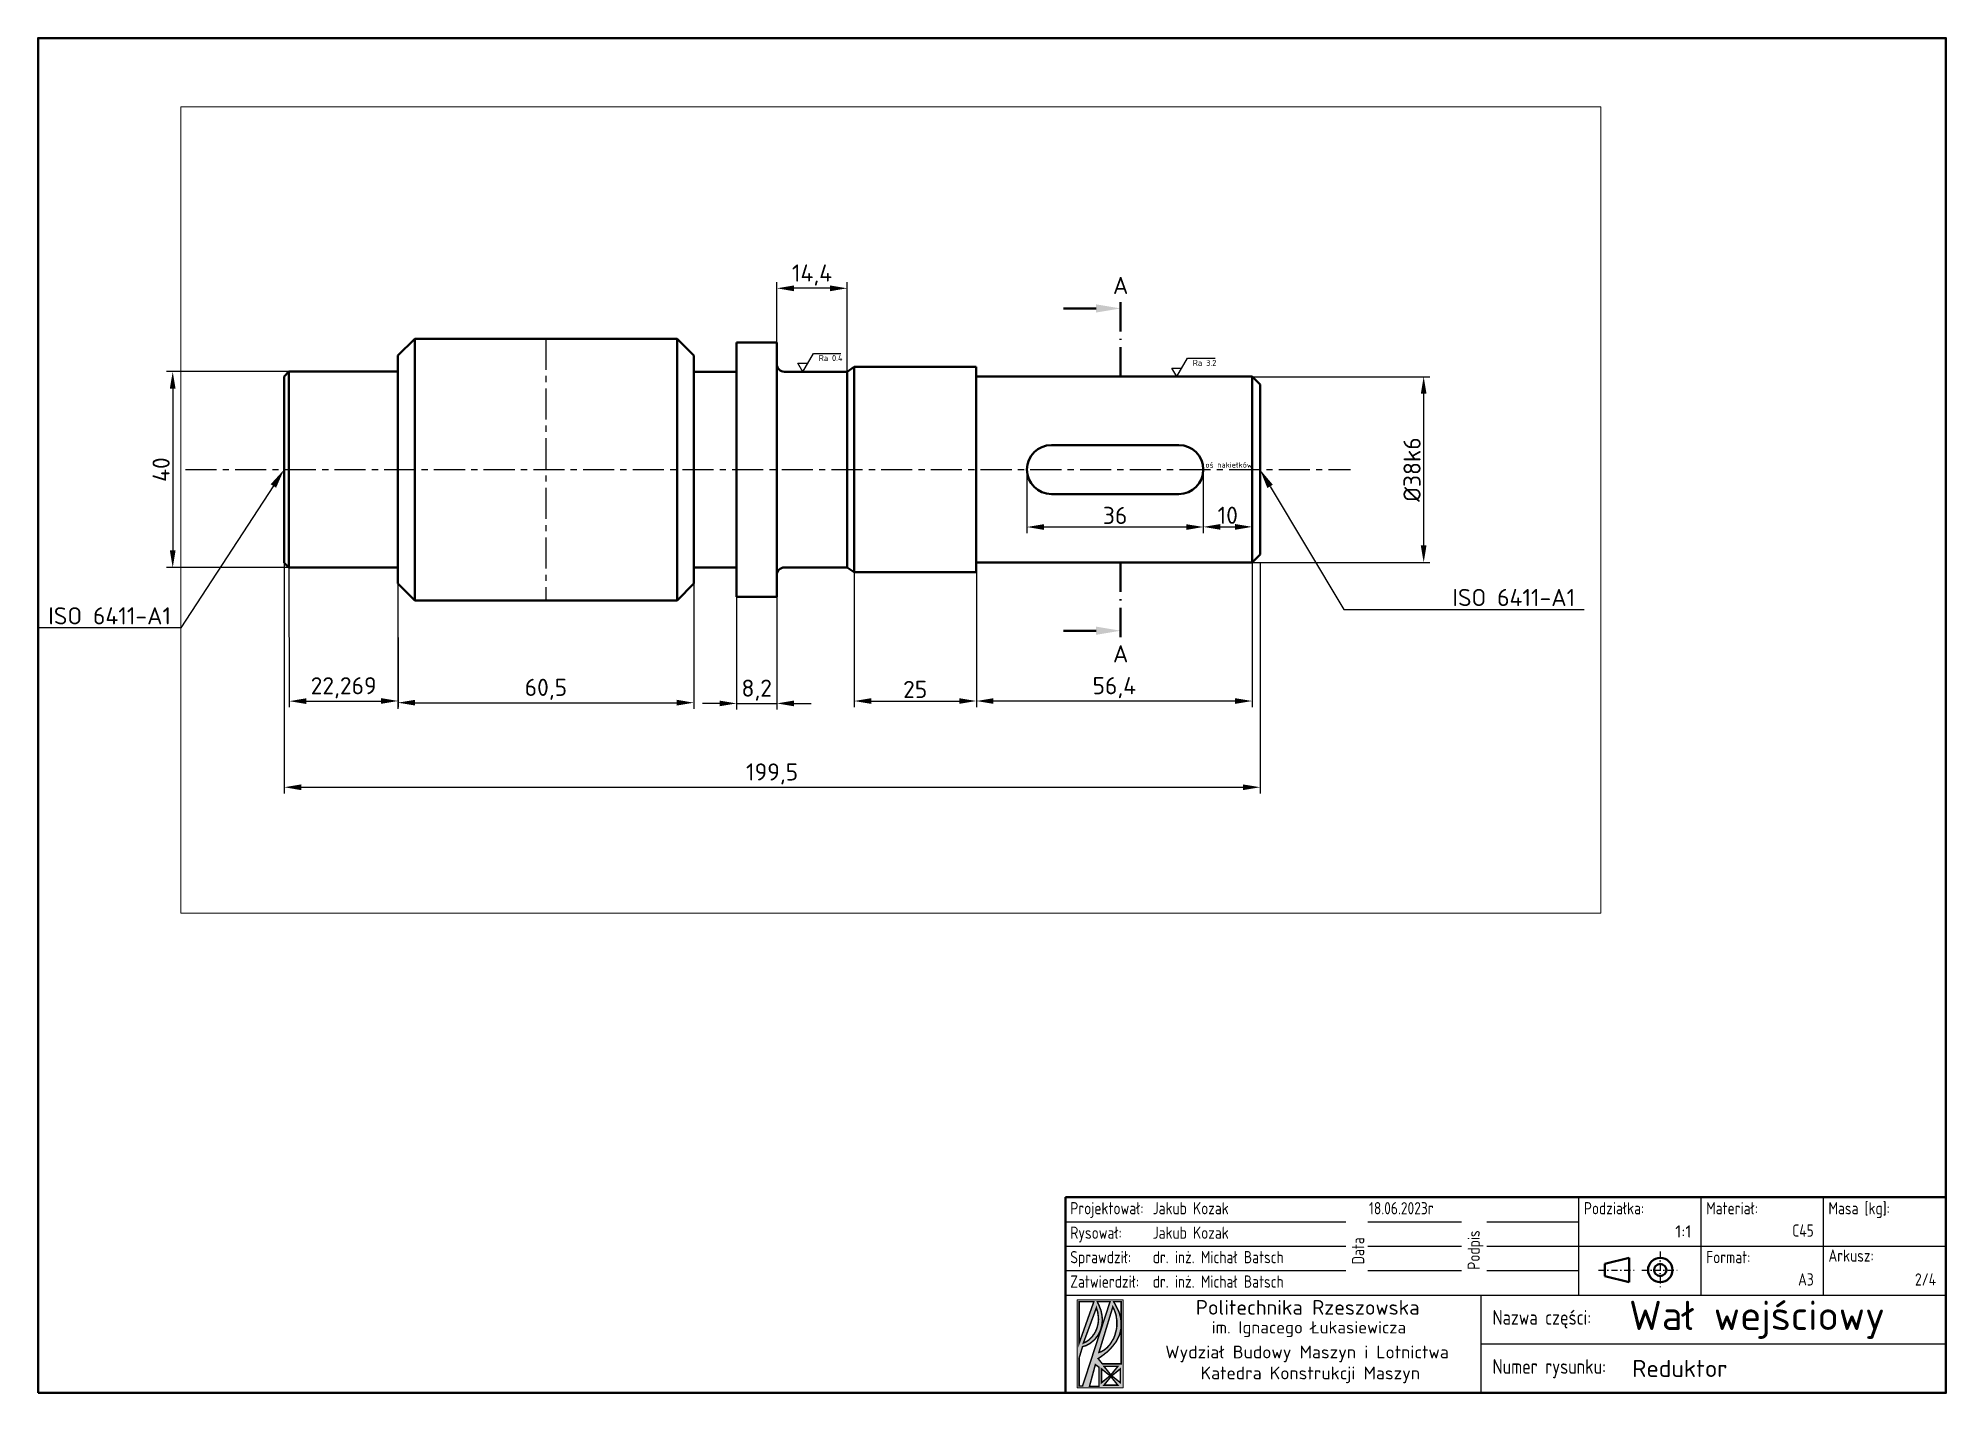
# Paper-space layout 'ark. A3' of a CAD drawing. Header units: millimetres. Extents: x 20 to 410, y 10 to 287.
# The model-space entities are those that its viewports show. They can reach past a viewport. Long polylines and large blocks are cut down to what shows.
import ezdxf
from ezdxf import colors
from ezdxf.entities.mleader import LeaderData, LeaderLine
from ezdxf.enums import TextEntityAlignment as Align
from ezdxf.math import Vec2, Vec3

# ---------------------------------------------------------------- set-up
doc = ezdxf.new("R2010")
doc.units = ezdxf.units.MM
doc.header["$LTSCALE"] = 0.2
doc.header["$PDMODE"] = 34
doc.linetypes.add('CENTER', pattern=[50.8, 31.75, -6.35, 6.35, -6.35])
doc.linetypes.add('KRESKAKROPKA2', pattern=[12.7, 6.35, -3.175, 0, -3.175])
for name, color, linetype, lineweight in [('_Linie cienkie', 5, 'Continuous', 25), ('_Linie grube', 7, 'Continuous', 50), ('_Osie symetrii', 4, 'CENTER', 25), ('_Osie symetrii_2', 4, 'KRESKAKROPKA2', 25), ('_Wymiarowanie', 3, 'Continuous', 25), ('Tabelka cienka', 3, 'Continuous', 25)]:
    doc.layers.add(name, color=color, linetype=linetype, lineweight=lineweight)
doc.layers.add('Rzutnie', color=9, linetype='Continuous', plot=False)
doc.styles.add('Opis tabelki', font='isocpeur.ttf')
doc.styles.get("Standard").update_dxf_attribs({"font": 'isocpeur.ttf'})
doc.styles.add('styl1', font='isocpeur.ttf')
doc.dimstyles.new('Podstawowy', dxfattribs={"dimtxt": 3.5, "dimasz": 3.5, "dimexe": 1.25, "dimexo": 0, "dimtad": 1, "dimdec": 3, "dimtxsty": 'Standard', "dimcen": -2.5, "dimclrd": 256, "dimclre": 256, "dimclrt": 256, "dimadec": 3, "dimazin": 2, "dimtfac": 1, "dimtdec": 3, "dimtmove": 0, "dimatfit": 3, "dimfxl": 1, "dimlwd": -1, "dimlwe": -1, "dimarcsym": 0})

# ---------------------------------------------------------------- blocks, each defined once
blk = doc.blocks.new('Ramka_A3')
at = {"layer": '_Linie grube'}
blk.add_lwpolyline([(20, 10), (410, 10), (410, 287), (20, 287)], close=True, dxfattribs=at)
blk = doc.blocks.new('Tabelka')
h = blk.add_hatch(color=5)
h.paths.add_polyline_path([(-177.56, 1), (-168.2, 1), (-168.2, 19), (-177.56, 19)])
h.paths.add_polyline_path([(-177.17, 10.19), (-177.17, 18.66), (-174.17, 18.66)], flags=16)
h.paths.add_polyline_path([(-173.65, 17.41), (-173.57, 17.11), (-173.48, 16.81), (-173.39, 16.51), (-173.35, 16.21), (-173.31, 15.91), (-173.27, 15.65), (-173.27, 15.35), (-173.22, 15.05), (-173.27, 14.79), (-173.27, 14.49), (-173.31, 14.23), (-173.35, 13.97), (-173.44, 13.67), (-173.48, 13.42), (-173.57, 13.2), (-173.65, 12.94), (-173.78, 12.68), (-173.87, 12.47), (-174, 12.26), (-174.12, 12), (-174.3, 11.83), (-174.43, 11.61), (-174.6, 11.4), (-174.77, 11.22), (-174.94, 11.05), (-175.11, 10.92), (-175.28, 10.75), (-175.5, 10.62), (-175.67, 10.49), (-175.89, 10.37), (-176.1, 10.28), (-176.32, 10.19)], flags=16)
h.paths.add_polyline_path([(-172.62, 16.34), (-172.71, 16.81), (-172.88, 17.24), (-173.05, 17.71), (-173.27, 18.18), (-173.48, 18.66), (-170.86, 18.66), (-176.49, 1.39), (-177.17, 1.39), (-177.17, 7.19), (-176.49, 9.46), (-176.27, 9.51), (-176.06, 9.59), (-175.84, 9.63), (-175.59, 9.76), (-175.37, 9.89), (-175.11, 10.02), (-174.9, 10.15), (-174.68, 10.32), (-174.43, 10.54), (-174.21, 10.71), (-174, 10.92), (-173.78, 11.18), (-173.61, 11.44), (-173.39, 11.7), (-173.22, 11.95), (-173.09, 12.26), (-172.92, 12.6), (-172.79, 12.9), (-172.71, 13.24), (-172.62, 13.59), (-172.54, 13.93), (-172.49, 14.32), (-172.45, 14.7), (-172.45, 15.09), (-172.49, 15.52), (-172.54, 15.91)], flags=16)
h.paths.add_polyline_path([(-170.3, 17.58), (-170.13, 17.2), (-169.96, 16.85), (-169.83, 16.47), (-169.7, 16.12), (-169.61, 15.74), (-169.57, 15.35), (-169.49, 14.96), (-169.49, 14.62), (-169.49, 14.23), (-169.49, 13.89), (-169.49, 13.5), (-169.53, 13.16), (-169.61, 12.81), (-169.7, 12.47), (-169.79, 12.13), (-169.87, 11.78), (-170, 11.48), (-170.13, 11.14), (-170.3, 10.84), (-170.47, 10.58), (-170.64, 10.28), (-170.82, 10.02), (-170.99, 9.76), (-171.2, 9.55), (-171.42, 9.29), (-171.63, 9.12), (-171.89, 8.9), (-172.11, 8.73), (-172.36, 8.6), (-172.62, 8.43), (-172.88, 8.35), (-173.14, 8.26)], flags=16)
h.paths.add_polyline_path([(-170.13, 18.66), (-168.58, 18.66), (-168.58, 5.94), (-172.45, 5.94), (-173.31, 7.01), (-172.92, 7.27), (-172.54, 7.53), (-172.15, 7.83), (-171.76, 8.13), (-171.42, 8.39), (-171.12, 8.69), (-170.82, 8.99), (-170.52, 9.33), (-170.26, 9.63), (-170, 9.98), (-169.74, 10.28), (-169.53, 10.62), (-169.36, 10.97), (-169.18, 11.31), (-169.01, 11.65), (-168.88, 12.04), (-168.8, 12.38), (-168.71, 12.77), (-168.63, 13.16), (-168.58, 13.54), (-168.58, 13.93), (-168.58, 14.32), (-168.63, 14.7), (-168.67, 15.13), (-168.75, 15.56), (-168.88, 15.99), (-169.01, 16.42), (-169.18, 16.85), (-169.4, 17.28), (-169.61, 17.71), (-169.87, 18.18)], flags=16)
h.paths.add_polyline_path([(-173.87, 5.77), (-173.14, 5.25), (-173.14, 1.34), (-175.07, 1.34)], flags=16)
h.paths.add_polyline_path([(-172.11, 5.42), (-169.27, 5.42), (-170.69, 3.66)], flags=16)
h.paths.add_polyline_path([(-172.62, 4.91), (-170.86, 3.49), (-172.62, 2.07)], flags=16)
h.paths.add_polyline_path([(-168.75, 4.91), (-168.75, 2.07), (-170.52, 3.49)], flags=16)
h.paths.add_polyline_path([(-170.69, 3.32), (-169.27, 1.56), (-172.11, 1.56)], flags=16)
at = {"color": 5, "lineweight": 0}
for p, q in [((-177.56, 19), (-168.2, 19)), ((-177.56, 1), (-177.56, 19)), ((-177.56, 19), (-177.56, 19)), ((-168.2, 19), (-168.2, 1)), ((-168.2, 1), (-177.56, 1))]:
    blk.add_line(p, q, dxfattribs=at)
for points in [[(-177.56, 19), (-168.2, 19), (-168.2, 1), (-177.56, 1), (-177.56, 19), (-177.56, 19)], [(-176.49, 1.39), (-177.17, 1.39), (-177.17, 7.19), (-176.49, 9.46), (-176.27, 9.51), (-176.06, 9.59), (-175.84, 9.63), (-175.59, 9.76), (-175.37, 9.89), (-175.11, 10.02), (-174.9, 10.15), (-174.68, 10.32), (-174.43, 10.54), (-174.21, 10.71), (-174, 10.92), (-173.78, 11.18), (-173.61, 11.44), (-173.39, 11.7), (-173.22, 11.95), (-173.09, 12.26), (-172.92, 12.6), (-172.79, 12.9), (-172.71, 13.24), (-172.62, 13.59), (-172.54, 13.93), (-172.49, 14.32), (-172.45, 14.7), (-172.45, 15.09), (-172.49, 15.52), (-172.54, 15.91), (-172.62, 16.34), (-172.71, 16.81), (-172.88, 17.24), (-173.05, 17.71), (-173.27, 18.18), (-173.48, 18.66), (-170.86, 18.66), (-176.49, 1.39), (-176.49, 1.39)], [(-177.17, 10.19), (-174.17, 18.66), (-177.17, 18.66), (-177.17, 10.19), (-177.17, 10.19)], [(-173.65, 17.41), (-176.32, 10.19), (-176.1, 10.28), (-175.89, 10.37), (-175.67, 10.49), (-175.5, 10.62), (-175.28, 10.75), (-175.11, 10.92), (-174.94, 11.05), (-174.77, 11.22), (-174.6, 11.4), (-174.43, 11.61), (-174.3, 11.83), (-174.12, 12), (-174, 12.26), (-173.87, 12.47), (-173.78, 12.68), (-173.65, 12.94), (-173.57, 13.2), (-173.48, 13.42), (-173.44, 13.67), (-173.35, 13.97), (-173.31, 14.23), (-173.27, 14.49), (-173.27, 14.79), (-173.22, 15.05), (-173.27, 15.35), (-173.27, 15.65), (-173.31, 15.91), (-173.35, 16.21), (-173.39, 16.51), (-173.48, 16.81), (-173.57, 17.11), (-173.65, 17.41), (-173.65, 17.41)], [(-170.13, 18.66), (-169.87, 18.18), (-169.61, 17.71), (-169.4, 17.28), (-169.18, 16.85), (-169.01, 16.42), (-168.88, 15.99), (-168.75, 15.56), (-168.67, 15.13), (-168.63, 14.7), (-168.58, 14.32), (-168.58, 13.93), (-168.58, 13.54), (-168.63, 13.16), (-168.71, 12.77), (-168.8, 12.38), (-168.88, 12.04), (-169.01, 11.65), (-169.18, 11.31), (-169.36, 10.97), (-169.53, 10.62), (-169.74, 10.28), (-170, 9.98), (-170.26, 9.63), (-170.52, 9.33), (-170.82, 8.99), (-171.12, 8.69), (-171.42, 8.39), (-171.76, 8.13), (-172.15, 7.83), (-172.54, 7.53), (-172.92, 7.27), (-173.31, 7.01), (-172.45, 5.94), (-168.58, 5.94), (-168.58, 18.66), (-170.13, 18.66), (-170.13, 18.66)], [(-170.3, 17.58), (-173.14, 8.26), (-172.88, 8.35), (-172.62, 8.43), (-172.36, 8.6), (-172.11, 8.73), (-171.89, 8.9), (-171.63, 9.12), (-171.42, 9.29), (-171.2, 9.55), (-170.99, 9.76), (-170.82, 10.02), (-170.64, 10.28), (-170.47, 10.58), (-170.3, 10.84), (-170.13, 11.14), (-170, 11.48), (-169.87, 11.78), (-169.79, 12.13), (-169.7, 12.47), (-169.61, 12.81), (-169.53, 13.16), (-169.49, 13.5), (-169.49, 13.89), (-169.49, 14.23), (-169.49, 14.62), (-169.49, 14.96), (-169.57, 15.35), (-169.61, 15.74), (-169.7, 16.12), (-169.83, 16.47), (-169.96, 16.85), (-170.13, 17.2), (-170.3, 17.58), (-170.3, 17.58)], [(-173.14, 1.34), (-175.07, 1.34), (-173.87, 5.77), (-173.14, 5.25), (-173.14, 1.34), (-173.14, 1.34)], [(-170.86, 3.49), (-172.62, 4.91), (-172.62, 2.07), (-170.86, 3.49), (-170.86, 3.49)], [(-170.69, 3.66), (-169.27, 5.42), (-172.11, 5.42), (-170.69, 3.66), (-170.69, 3.66)], [(-170.52, 3.49), (-168.75, 2.07), (-168.75, 4.91), (-170.52, 3.49), (-170.52, 3.49)], [(-170.69, 3.32), (-172.11, 1.56), (-169.27, 1.56), (-170.69, 3.32), (-170.69, 3.32)]]:
    blk.add_lwpolyline(points, dxfattribs=at)
at = {"color": 5, "lineweight": 0, "const_width": 0.301}
for points in [[(-176.49, 1.39), (-177.17, 1.39), (-177.17, 7.19), (-176.49, 9.46), (-176.27, 9.51), (-176.06, 9.59), (-175.84, 9.63), (-175.59, 9.76), (-175.37, 9.89), (-175.11, 10.02), (-174.9, 10.15), (-174.68, 10.32), (-174.43, 10.54), (-174.21, 10.71), (-174, 10.92), (-173.78, 11.18), (-173.61, 11.44), (-173.39, 11.7), (-173.22, 11.95), (-173.09, 12.26), (-172.92, 12.6), (-172.79, 12.9), (-172.71, 13.24), (-172.62, 13.59), (-172.54, 13.93), (-172.49, 14.32), (-172.45, 14.7), (-172.45, 15.09), (-172.49, 15.52), (-172.54, 15.91), (-172.62, 16.34), (-172.71, 16.81), (-172.88, 17.24), (-173.05, 17.71), (-173.27, 18.18), (-173.48, 18.66), (-170.86, 18.66), (-176.49, 1.39)], [(-177.17, 10.19), (-174.17, 18.66), (-177.17, 18.66), (-177.17, 10.19)], [(-173.65, 17.41), (-176.32, 10.19), (-176.1, 10.28), (-175.89, 10.37), (-175.67, 10.49), (-175.5, 10.62), (-175.28, 10.75), (-175.11, 10.92), (-174.94, 11.05), (-174.77, 11.22), (-174.6, 11.4), (-174.43, 11.61), (-174.3, 11.83), (-174.12, 12), (-174, 12.26), (-173.87, 12.47), (-173.78, 12.68), (-173.65, 12.94), (-173.57, 13.2), (-173.48, 13.42), (-173.44, 13.67), (-173.35, 13.97), (-173.31, 14.23), (-173.27, 14.49), (-173.27, 14.79), (-173.22, 15.05), (-173.27, 15.35), (-173.27, 15.65), (-173.31, 15.91), (-173.35, 16.21), (-173.39, 16.51), (-173.48, 16.81), (-173.57, 17.11), (-173.65, 17.41)], [(-170.13, 18.66), (-169.87, 18.18), (-169.61, 17.71), (-169.4, 17.28), (-169.18, 16.85), (-169.01, 16.42), (-168.88, 15.99), (-168.75, 15.56), (-168.67, 15.13), (-168.63, 14.7), (-168.58, 14.32), (-168.58, 13.93), (-168.58, 13.54), (-168.63, 13.16), (-168.71, 12.77), (-168.8, 12.38), (-168.88, 12.04), (-169.01, 11.65), (-169.18, 11.31), (-169.36, 10.97), (-169.53, 10.62), (-169.74, 10.28), (-170, 9.98), (-170.26, 9.63), (-170.52, 9.33), (-170.82, 8.99), (-171.12, 8.69), (-171.42, 8.39), (-171.76, 8.13), (-172.15, 7.83), (-172.54, 7.53), (-172.92, 7.27), (-173.31, 7.01), (-172.45, 5.94), (-168.58, 5.94), (-168.58, 18.66), (-170.13, 18.66)], [(-170.3, 17.58), (-173.14, 8.26), (-172.88, 8.35), (-172.62, 8.43), (-172.36, 8.6), (-172.11, 8.73), (-171.89, 8.9), (-171.63, 9.12), (-171.42, 9.29), (-171.2, 9.55), (-170.99, 9.76), (-170.82, 10.02), (-170.64, 10.28), (-170.47, 10.58), (-170.3, 10.84), (-170.13, 11.14), (-170, 11.48), (-169.87, 11.78), (-169.79, 12.13), (-169.7, 12.47), (-169.61, 12.81), (-169.53, 13.16), (-169.49, 13.5), (-169.49, 13.89), (-169.49, 14.23), (-169.49, 14.62), (-169.49, 14.96), (-169.57, 15.35), (-169.61, 15.74), (-169.7, 16.12), (-169.83, 16.47), (-169.96, 16.85), (-170.13, 17.2), (-170.3, 17.58)], [(-173.14, 1.34), (-175.07, 1.34), (-173.87, 5.77), (-173.14, 5.25), (-173.14, 1.34)], [(-170.86, 3.49), (-172.62, 4.91), (-172.62, 2.07), (-170.86, 3.49), (-170.86, 3.49)], [(-170.69, 3.66), (-169.27, 5.42), (-172.11, 5.42), (-170.69, 3.66), (-170.69, 3.66)], [(-170.52, 3.49), (-168.75, 2.07), (-168.75, 4.91), (-170.52, 3.49), (-170.52, 3.49)], [(-170.69, 3.32), (-172.11, 1.56), (-169.27, 1.56), (-170.69, 3.32), (-170.69, 3.32)]]:
    blk.add_lwpolyline(points, dxfattribs=at)
at = {"layer": '_Linie grube'}
for p, q in [((-180, 0), (-180, 40)), ((-180, 40), (0, 40)), ((-69.71, 26.37), (-64.71, 27.62)), ((-64.71, 22.62), (-64.71, 27.62)), ((-69.71, 26.37), (-69.71, 23.87)), ((-69.71, 23.87), (-64.71, 22.62))]:
    blk.add_line(p, q, dxfattribs=at)
for radius in [2.5, 1.25]:
    blk.add_circle((-58.38, 25.12), radius, dxfattribs=at)
at = {"layer": '_Osie symetrii_2'}
for p, q in [((-58.38, 28.92), (-58.38, 21.32)), ((-71.01, 25.12), (-63.41, 25.12)), ((-62.18, 25.12), (-54.58, 25.12))]:
    blk.add_line(p, q, dxfattribs=at)
at = {"layer": 'Tabelka cienka'}
for p, q in [((-75, 20), (-75, 40)), ((-50, 20), (-50, 40)), ((-25, 20), (-25, 40)), ((-180, 35), (-122.69, 35)), ((-118.15, 35), (-99.01, 35)), ((-93.87, 35), (-75, 35)), ((-180, 30), (-122.69, 30)), ((-118.15, 30), (-99.01, 30)), ((-93.87, 30), (-75, 30)), ((-75, 30), (0, 30)), ((-180, 25), (-122.69, 25)), ((-118.15, 25), (-99.01, 25)), ((-93.87, 25), (-75, 25)), ((-180, 20), (0, 20)), ((-95, 0), (-95, 20)), ((-95, 10), (0, 10))]:
    blk.add_line(p, q, dxfattribs=at)
at = {"layer": 'Tabelka cienka', "style": 'Opis tabelki', "width": 0.8}
for s, height, p in [('Projektował:', 2.5, (-179, 37.75)), ('Podziałka:', 2.5, (-74, 37.75)), ('Materiał:', 2.5, (-49, 37.75)), ('Masa [kg]:', 2.5, (-24, 37.75)), ('Rysował:', 2.5, (-179, 32.75)), ('Sprawdził:', 2.5, (-179, 27.75)), ('Format:', 2.5, (-49, 27.75)), ('Arkusz:', 2.5, (-24, 28.07)), ('Zatwierdził:', 2.5, (-179, 22.75)), ('Nazwa części:', 3, (-92.68, 15.43)), ('Numer rysunku:', 3, (-92.67, 5.4))]:
    blk.add_text(s, height=height, dxfattribs=at).set_placement(p, align=Align.MIDDLE_LEFT)
for s, p in [('Data', (-120.16, 26.25)), ('Podpis', (-96.53, 25.17))]:
    blk.add_text(s, height=2.5, rotation=90, dxfattribs=at).set_placement(p, align=Align.MIDDLE_LEFT)
at = {"layer": 'Tabelka cienka', "attachment_point": 1, "style": 'styl1'}
for s, insert, char_height, width in [('Politechnika Rzeszowska', (-153.33, 18.98), 3, 79.2), ('im. Ignacego Łukasiewicza', (-150.09, 14.65), 2.5, 79.2), ('Wydział Budowy Maszyn i Lotnictwa', (-159.56, 9.65), 2.6, 70.5959), ('Katedra Konstrukcji Maszyn', (-152.36, 5.36), 2.6, 56.429)]:
    blk.add_mtext(s, dxfattribs=dict(at, insert=insert, char_height=char_height, width=width))
at = {"layer": 'Tabelka cienka', "style": 'Opis tabelki', "width": 0.8, "flags": 8}
for tag, p in [('PROJEKTOWAŁ', (-162.15, 37.75)), ('DATA1', (-117.93, 37.75)), ('RYSOWAŁ', (-162.15, 32.75)), ('DATA2', (-117.93, 32.75)), ('SPRAWDZIŁ', (-162.15, 27.75)), ('DATA3', (-117.93, 27.75)), ('ZATWIERDZIŁ', (-162.15, 22.75)), ('DATA4', (-117.93, 22.75))]:
    blk.add_attdef(tag, text='', height=2.5, dxfattribs=at).set_placement(p, align=Align.MIDDLE_LEFT)
at = {"layer": 'Tabelka cienka', "style": 'styl1', "flags": 8}
blk.add_attdef('PODZIAŁKA', text='', height=2.5, dxfattribs=at).set_placement((-52, 31), align=Align.BOTTOM_RIGHT)
at = {"layer": 'Tabelka cienka', "style": 'Opis tabelki', "width": 0.8, "flags": 8}
for tag, p in [('MATERIAL', (-27, 31.19)), ('MASA', (-2, 31.19)), ('FORMAT', (-27, 21.19)), ('ARKUSZ', (-2, 21.19))]:
    blk.add_attdef(tag, text='', height=2.5, dxfattribs=at).set_placement(p, align=Align.BOTTOM_RIGHT)
at = {"layer": 'Tabelka cienka', "style": 'styl1', "flags": 8}
for tag, height, p in [('TYTUŁ', 6, (-50.06, 15)), ('NUMER_R', 3.5, (-54.38, 5))]:
    blk.add_attdef(tag, text='', height=height, dxfattribs=at).set_placement(p, align=Align.MIDDLE)
blk = doc.blocks.new('*D31')
at = {"layer": '_Wymiarowanie', "transparency": 16777216}
for p, q in [((211.8, 179.78), (211.8, 150.21)), ((268.2, 179.78), (268.2, 150.21)), ((264.7, 151.46), (215.3, 151.46))]:
    blk.add_line(p, q, dxfattribs=at)
for points in [[(215.3, 152.04), (215.3, 150.88), (211.8, 151.46)], [(264.7, 152.04), (264.7, 150.88), (268.2, 151.46)]]:
    blk.add_solid(points, dxfattribs=at)
at = {"layer": 'Defpoints', "color": 0, "transparency": 16777216}
for p in [(211.8, 179.78), (268.2, 179.78), (211.8, 151.46)]:
    blk.add_point(p, dxfattribs=at)
at = {"layer": '_Wymiarowanie', "transparency": 16777216, "insert": (240, 154.19), "char_height": 3.5, "attachment_point": 5}
blk.add_mtext('56,4', dxfattribs=at)
blk = doc.blocks.new('*D32')
at = {"layer": '_Wymiarowanie', "transparency": 16777216}
for p, q in [((186.8, 177.78), (186.8, 150.21)), ((211.8, 177.78), (211.8, 150.21)), ((190.3, 151.46), (208.3, 151.46))]:
    blk.add_line(p, q, dxfattribs=at)
for points in [[(190.3, 152.04), (190.3, 150.88), (186.8, 151.46)], [(208.3, 152.04), (208.3, 150.88), (211.8, 151.46)]]:
    blk.add_solid(points, dxfattribs=at)
at = {"layer": 'Defpoints', "color": 0, "transparency": 16777216}
for p in [(186.8, 177.78), (211.8, 177.78), (211.8, 151.46)]:
    blk.add_point(p, dxfattribs=at)
at = {"layer": '_Wymiarowanie', "transparency": 16777216, "insert": (199.3, 153.84), "char_height": 3.5, "attachment_point": 5}
blk.add_mtext('25', dxfattribs=at)
blk = doc.blocks.new('*D33')
at = {"layer": '_Wymiarowanie', "transparency": 16777216}
for p, q in [((71.28, 178.74), (71.33, 150.18)), ((93.55, 178.78), (93.6, 150.22)), ((74.83, 151.44), (90.09, 151.46))]:
    blk.add_line(p, q, dxfattribs=at)
for points in [[(74.82, 152.02), (74.83, 150.85), (71.33, 151.43)], [(90.09, 152.05), (90.09, 150.88), (93.59, 151.47)]]:
    blk.add_solid(points, dxfattribs=at)
at = {"layer": 'Defpoints', "color": 0, "transparency": 16777216}
for p in [(71.28, 178.74), (93.55, 178.78), (93.59, 151.47)]:
    blk.add_point(p, dxfattribs=at)
at = {"layer": '_Wymiarowanie', "transparency": 16777216, "insert": (82.45, 154.18), "char_height": 3.5, "attachment_point": 5, "rotation": 0.1012}
blk.add_mtext('22,269', dxfattribs=at)
blk = doc.blocks.new('*D34')
at = {"layer": '_Wymiarowanie', "transparency": 16777216}
for p, q in [((268.2, 217.78), (304.5, 217.78)), ((303.25, 183.28), (303.25, 214.28)), ((268.2, 179.78), (304.5, 179.78))]:
    blk.add_line(p, q, dxfattribs=at)
for points in [[(302.66, 214.28), (303.83, 214.28), (303.25, 217.78)], [(302.66, 183.28), (303.83, 183.28), (303.25, 179.78)]]:
    blk.add_solid(points, dxfattribs=at)
at = {"layer": 'Defpoints', "color": 0, "transparency": 16777216}
for p in [(268.2, 217.78), (303.25, 217.78), (268.2, 179.78)]:
    blk.add_point(p, dxfattribs=at)
at = {"layer": '_Wymiarowanie', "transparency": 16777216, "insert": (300.87, 198.78), "char_height": 3.5, "attachment_point": 5, "rotation": 90}
blk.add_mtext('%%C38k6', dxfattribs=at)
blk = doc.blocks.new('*D35')
at = {"layer": '_Wymiarowanie', "transparency": 16777216}
for p, q in [((71.28, 218.82), (46.26, 218.82)), ((47.51, 215.32), (47.51, 182.24)), ((71.28, 178.74), (46.26, 178.74))]:
    blk.add_line(p, q, dxfattribs=at)
for points in [[(46.92, 215.32), (48.09, 215.32), (47.51, 218.82)], [(46.92, 182.24), (48.09, 182.24), (47.51, 178.74)]]:
    blk.add_solid(points, dxfattribs=at)
at = {"layer": 'Defpoints', "color": 0, "transparency": 16777216}
for p in [(71.28, 218.82), (47.51, 178.74), (71.28, 178.74)]:
    blk.add_point(p, dxfattribs=at)
at = {"layer": '_Wymiarowanie', "transparency": 16777216, "insert": (45.13, 198.78), "char_height": 3.5, "attachment_point": 5, "rotation": 90}
blk.add_mtext('40', dxfattribs=at)
blk = doc.blocks.new('*D36')
at = {"layer": '_Wymiarowanie', "transparency": 16777216}
for p, q in [((258.2, 198.78), (258.2, 185.82)), ((268.2, 198.78), (268.2, 185.82)), ((261.7, 187.07), (264.7, 187.07))]:
    blk.add_line(p, q, dxfattribs=at)
for points in [[(261.7, 187.65), (261.7, 186.48), (258.2, 187.07)], [(264.7, 187.65), (264.7, 186.48), (268.2, 187.07)]]:
    blk.add_solid(points, dxfattribs=at)
at = {"layer": 'Defpoints', "color": 0, "transparency": 16777216}
for p in [(258.2, 198.78), (268.2, 198.78), (268.2, 187.07)]:
    blk.add_point(p, dxfattribs=at)
at = {"layer": '_Wymiarowanie', "transparency": 16777216, "insert": (263.2, 189.44), "char_height": 3.5, "attachment_point": 5}
blk.add_mtext('10', dxfattribs=at)
blk = doc.blocks.new('*D37')
at = {"layer": '_Wymiarowanie', "transparency": 16777216}
for p, q in [((222.14, 198.78), (222.14, 185.79)), ((258.2, 198.78), (258.2, 185.79)), ((254.7, 187.04), (225.64, 187.04))]:
    blk.add_line(p, q, dxfattribs=at)
for points in [[(225.64, 187.62), (225.64, 186.45), (222.14, 187.04)], [(254.7, 187.62), (254.7, 186.45), (258.2, 187.04)]]:
    blk.add_solid(points, dxfattribs=at)
at = {"layer": 'Defpoints', "color": 0, "transparency": 16777216}
for p in [(222.14, 198.78), (258.2, 198.78), (222.14, 187.04)]:
    blk.add_point(p, dxfattribs=at)
at = {"layer": '_Wymiarowanie', "transparency": 16777216, "insert": (240.17, 189.41), "char_height": 3.5, "attachment_point": 5}
blk.add_mtext('36', dxfattribs=at)
blk = doc.blocks.new('*D41')
at = {"layer": '_Wymiarowanie', "transparency": 16777216}
for p, q in [((93.55, 175.46), (93.55, 149.87)), ((154.05, 175.46), (154.05, 149.87)), ((97.05, 151.12), (150.55, 151.12))]:
    blk.add_line(p, q, dxfattribs=at)
for points in [[(97.05, 151.71), (97.05, 150.54), (93.55, 151.12)], [(150.55, 151.71), (150.55, 150.54), (154.05, 151.12)]]:
    blk.add_solid(points, dxfattribs=at)
at = {"layer": 'Defpoints', "color": 0, "transparency": 16777216}
for p in [(93.55, 175.46), (154.05, 175.46), (154.05, 151.12)]:
    blk.add_point(p, dxfattribs=at)
at = {"layer": '_Wymiarowanie', "transparency": 16777216, "insert": (123.8, 153.85), "char_height": 3.5, "attachment_point": 5}
blk.add_mtext('60,5', dxfattribs=at)
blk = doc.blocks.new('*D42')
at = {"layer": '_Wymiarowanie', "transparency": 16777216}
for p, q in [((70.28, 179.74), (70.28, 132.58)), ((269.8, 179.74), (269.8, 132.58)), ((73.78, 133.83), (266.3, 133.83))]:
    blk.add_line(p, q, dxfattribs=at)
for points in [[(73.78, 134.41), (73.78, 133.24), (70.28, 133.83)], [(266.3, 134.41), (266.3, 133.24), (269.8, 133.83)]]:
    blk.add_solid(points, dxfattribs=at)
at = {"layer": 'Defpoints', "color": 0, "transparency": 16777216}
for p in [(70.28, 179.74), (269.8, 179.74), (269.8, 133.83)]:
    blk.add_point(p, dxfattribs=at)
at = {"layer": '_Wymiarowanie', "transparency": 16777216, "insert": (170.04, 136.55), "char_height": 3.5, "width": 13.825, "attachment_point": 5}
blk.add_mtext('199,5', dxfattribs=at)
blk = doc.blocks.new('*D43')
at = {"layer": '_Wymiarowanie', "transparency": 16777216}
for p, q in [((162.8, 172.78), (162.8, 149.72)), ((171, 172.78), (171, 149.72)), ((159.3, 150.97), (155.8, 150.97)), ((162.8, 150.97), (171, 150.97)), ((174.5, 150.97), (178, 150.97))]:
    blk.add_line(p, q, dxfattribs=at)
for points in [[(159.3, 151.55), (159.3, 150.39), (162.8, 150.97)], [(174.5, 151.55), (174.5, 150.39), (171, 150.97)]]:
    blk.add_solid(points, dxfattribs=at)
at = {"layer": 'Defpoints', "color": 0, "transparency": 16777216}
for p in [(162.8, 172.78), (171, 172.78), (171, 150.97)]:
    blk.add_point(p, dxfattribs=at)
at = {"layer": '_Wymiarowanie', "transparency": 16777216, "insert": (166.9, 153.69), "char_height": 3.5, "attachment_point": 5}
blk.add_mtext('8,2', dxfattribs=at)
blk = doc.blocks.new('*D45')
at = {"layer": '_Wymiarowanie', "transparency": 16777216}
for p, q in [((171, 220.35), (171, 237.1)), ((181.9, 235.85), (174.5, 235.85)), ((185.4, 218.78), (185.4, 237.1))]:
    blk.add_line(p, q, dxfattribs=at)
for points in [[(174.5, 236.43), (174.5, 235.26), (171, 235.85)], [(181.9, 236.43), (181.9, 235.26), (185.4, 235.85)]]:
    blk.add_solid(points, dxfattribs=at)
at = {"layer": 'Defpoints', "color": 0, "transparency": 16777216}
for p in [(171, 235.85), (171, 220.35), (185.4, 218.78)]:
    blk.add_point(p, dxfattribs=at)
at = {"layer": '_Wymiarowanie', "transparency": 16777216, "insert": (178.2, 238.57), "char_height": 3.5, "attachment_point": 5}
blk.add_mtext('14,4', dxfattribs=at)
blk = doc.blocks.new('*U55')
at = {"layer": '_Linie cienkie'}
for p, q in [((0, 0), (-2.02, 3.5)), ((-2.02, 3.5), (2.02, 3.5)), ((0, 0), (4.33, 7.5)), ((4.33, 7.5), (15.61, 7.5))]:
    blk.add_line(p, q, dxfattribs=at)
for tag, p in [('C', (6.52, 8.36)), ('E', (-6.2, 0.7)), ('D', (3.09, 0.7)), ('A', (6.52, 4.36)), ('B', (6.52, 0.7))]:
    blk.add_attdef(tag, p, '', height=2.5, dxfattribs=at)
blk = doc.blocks.new('*U60')
at = {"layer": '_Linie cienkie'}
for p, q in [((0, 0), (-2.02, 3.5)), ((-2.02, 3.5), (2.02, 3.5)), ((0, 0), (4.33, 7.5)), ((4.33, 7.5), (15.61, 7.5))]:
    blk.add_line(p, q, dxfattribs=at)
for tag, p in [('C', (6.52, 8.36)), ('E', (-6.2, 0.7)), ('D', (3.09, 0.7)), ('A', (6.52, 4.36)), ('B', (6.52, 0.7))]:
    blk.add_attdef(tag, p, '', height=2.5, dxfattribs=at)
blk = doc.blocks.new('Plaszczyzna_przekroju')
at = {"layer": '_Linie grube'}
for p, q in [((-11.7, 13.95), (-5, 13.95)), ((0, 15.25), (0, 9.25)), ((0, 7.75), (0, 7.5)), ((0, 0), (0, 6))]:
    blk.add_line(p, q, dxfattribs=at)
blk.add_solid([(-5, 14.78), (-5, 13.11), (0, 13.95)], dxfattribs=at)
blk.add_attdef('A', (-1.57, 16.91), '', height=3.5, dxfattribs=at)

msp = doc.modelspace()

# ---------------------------------------------------------------- linework, layer by layer
at = {"layer": '_Linie grube'}
for p, q in [((71991982.14, 35715241.37), (71991978.7, 35715237.93)), ((71992035.76, 35715241.37), (71991982.14, 35715241.37)), ((71991982.14, 35715239.12), (71991982.14, 35715241.37)), ((71991982.14, 35715190.09), (71991982.14, 35715241.37)), ((71991982.14, 35715241.37), (71992035.76, 35715241.37)), ((71992035.76, 35715239.12), (71992035.76, 35715241.37)), ((71992035.76, 35715241.37), (71992039.2, 35715237.93)), ((71992035.76, 35715190.09), (71992035.76, 35715241.37)), ((71992047.95, 35715240.61), (71992047.95, 35715234.61)), ((71992056.15, 35715240.61), (71992047.95, 35715240.61)), ((71992056.15, 35715236.17), (71992056.15, 35715240.61)), ((71991978.7, 35715237.93), (71991978.7, 35715191.28)), ((71991978.7, 35715191.28), (71991978.7, 35715237.93)), ((71991978.7, 35715191.28), (71991978.7, 35715237.93)), ((71991978.7, 35715237.93), (71991978.7, 35715191.28)), ((71991982.14, 35715239.12), (71991982.14, 35715187.84)), ((71992035.76, 35715239.12), (71992035.76, 35715187.84)), ((71992039.2, 35715194.61), (71992039.2, 35715237.93)), ((71992039.2, 35715237.93), (71992039.2, 35715191.28)), ((71992039.2, 35715191.28), (71992039.2, 35715237.93)), ((71992039.2, 35715191.28), (71992039.2, 35715237.93)), ((71992039.2, 35715237.93), (71992039.2, 35715191.28)), ((71991956.43, 35715234.65), (71991955.43, 35715233.65)), ((71991955.43, 35715233.65), (71991955.43, 35715195.57)), ((71991971.97, 35715234.65), (71991956.43, 35715234.65)), ((71991956.43, 35715234.65), (71991956.43, 35715194.57)), ((71991971.97, 35715234.65), (71991978.7, 35715234.65)), ((71992039.2, 35715234.61), (71992047.95, 35715234.61)), ((71992047.95, 35715194.61), (71992047.95, 35715234.61)), ((71992056.15, 35715188.61), (71992056.15, 35715236.17)), ((71992057.72, 35715234.61), (71992070.55, 35715234.61)), ((71992070.55, 35715234.61), (71992071.95, 35715235.61)), ((71992070.55, 35715234.61), (71992070.55, 35715194.61)), ((71992071.95, 35715235.61), (71992071.95, 35715193.61)), ((71992075.05, 35715235.61), (71992071.95, 35715235.61)), ((71992075.05, 35715235.61), (71992096.95, 35715235.61)), ((71992096.95, 35715235.61), (71992096.95, 35715193.61)), ((71992096.95, 35715233.61), (71992126.45, 35715233.61)), ((71992126.45, 35715233.61), (71992153.35, 35715233.61)), ((71992153.35, 35715233.61), (71992154.95, 35715232.01)), ((71992153.35, 35715233.61), (71992153.35, 35715209.61)), ((71992154.95, 35715232.01), (71992154.95, 35715197.21)), ((71992135.58, 35715219.61), (71992112.29, 35715219.61)), ((71992137.74, 35715219.61), (71992135.58, 35715219.61)), ((71992138.35, 35715219.61), (71992137.74, 35715219.61)), ((71992112.29, 35715209.61), (71992131.85, 35715209.61)), ((71992138.35, 35715209.61), (71992131.85, 35715209.61)), ((71992153.35, 35715209.61), (71992153.35, 35715195.61)), ((71992047.95, 35715203.17), (71992047.95, 35715188.61)), ((71991956.43, 35715194.57), (71991955.43, 35715195.57)), ((71991971.97, 35715194.57), (71991956.43, 35715194.57)), ((71991971.97, 35715194.57), (71991978.7, 35715194.57)), ((71991978.7, 35715194.61), (71991978.7, 35715191.28)), ((71992039.2, 35715194.61), (71992047.95, 35715194.61)), ((71992039.2, 35715194.61), (71992039.2, 35715191.28)), ((71992057.72, 35715194.61), (71992070.55, 35715194.61)), ((71992070.55, 35715194.61), (71992071.95, 35715193.61)), ((71992098.95, 35715195.61), (71992096.95, 35715195.61)), ((71992098.95, 35715195.61), (71992131.91, 35715195.61)), ((71992131.91, 35715195.61), (71992153.35, 35715195.61)), ((71992153.35, 35715195.61), (71992154.95, 35715197.21)), ((71991982.14, 35715187.84), (71991978.7, 35715191.28)), ((71991982.14, 35715190.09), (71991982.14, 35715187.84)), ((71992035.76, 35715187.84), (71992039.2, 35715191.28)), ((71992035.76, 35715190.09), (71992035.76, 35715187.84)), ((71992075.05, 35715193.61), (71992071.95, 35715193.61)), ((71992096.95, 35715193.61), (71992075.05, 35715193.61)), ((71992008.95, 35715187.84), (71991982.14, 35715187.84)), ((71992035.76, 35715187.84), (71991982.14, 35715187.84)), ((71991982.14, 35715187.84), (71992035.76, 35715187.84)), ((71992008.95, 35715187.84), (71992035.76, 35715187.84)), ((71992008.95, 35715187.84), (71992035.76, 35715187.84)), ((71992056.15, 35715188.61), (71992047.95, 35715188.61))]:
    msp.add_line(p, q, dxfattribs=at)
for centre, radius, start, end in [((71992057.72, 35715236.17), 1.56, 180, 270), ((71992112.29, 35715214.61), 5, 90, 270), ((71992138.35, 35715214.61), 5, 270, 90), ((71992057.72, 35715193.04), 1.56, 90, 180)]:
    msp.add_arc(centre, radius, start, end, dxfattribs=at)
at = {"layer": '_Osie symetrii'}
for p, q in [((71992008.95, 35715241.37), (71992008.95, 35715187.84)), ((71991935.27, 35715214.61), (71992173.44, 35715214.61))]:
    msp.add_line(p, q, dxfattribs=at)

psp = doc.layouts.new('ark. A3')

# ---------------------------------------------------------------- block references
at = {"layer": '_Linie cienkie'}
psp.add_blockref('Ramka_A3', (0, 0), dxfattribs=at)
ref = psp.add_blockref('Tabelka', (410, 10), dxfattribs=at)
ref.add_attrib('PODZIAŁKA', '1:1', dxfattribs={"layer": 'Tabelka cienka', "height": 2.5, "style": 'styl1'}).set_placement((358, 41), align=Align.BOTTOM_RIGHT)
ref.add_attrib('TYTUŁ', '      Wał wejściowy', dxfattribs={"layer": 'Tabelka cienka', "height": 6, "style": 'styl1'}).set_placement((359.9376, 25), align=Align.MIDDLE)
ref.add_attrib('DATA1', '18.06.2023r', dxfattribs={"layer": 'Tabelka cienka', "height": 2.5, "style": 'Opis tabelki', "width": 0.8}).set_placement((292.07, 47.75), align=Align.MIDDLE_LEFT)
ref.add_attrib('ZATWIERDZIŁ', 'dr. inż. Michał Batsch', dxfattribs={"layer": 'Tabelka cienka', "height": 2.5, "style": 'Opis tabelki', "width": 0.8}).set_placement((247.8521, 32.75), align=Align.MIDDLE_LEFT)
ref.add_attrib('PROJEKTOWAŁ', 'Jakub Kozak', dxfattribs={"layer": 'Tabelka cienka', "height": 2.5, "style": 'Opis tabelki', "width": 0.8}).set_placement((247.8521, 47.75), align=Align.MIDDLE_LEFT)
ref.add_attrib('SPRAWDZIŁ', 'dr. inż. Michał Batsch', dxfattribs={"layer": 'Tabelka cienka', "height": 2.5, "style": 'Opis tabelki', "width": 0.8}).set_placement((247.8521, 37.75), align=Align.MIDDLE_LEFT)
ref.add_attrib('NUMER_R', 'Reduktor', dxfattribs={"layer": 'Tabelka cienka', "height": 3.5, "style": 'styl1'}).set_placement((355.6159, 15), align=Align.MIDDLE)
ref.add_attrib('RYSOWAŁ', 'Jakub Kozak', dxfattribs={"layer": 'Tabelka cienka', "height": 2.5, "style": 'Opis tabelki', "width": 0.8}).set_placement((247.8521, 42.75), align=Align.MIDDLE_LEFT)
ref.add_attrib('MATERIAL', 'C45', dxfattribs={"layer": 'Tabelka cienka', "height": 2.5, "style": 'Opis tabelki', "width": 0.8}).set_placement((383, 41.1882), align=Align.BOTTOM_RIGHT)
ref.add_attrib('FORMAT', 'A3', dxfattribs={"layer": 'Tabelka cienka', "height": 2.5, "style": 'Opis tabelki', "width": 0.8}).set_placement((383, 31.1882), align=Align.BOTTOM_RIGHT)
ref.add_attrib('ARKUSZ', '2/4', dxfattribs={"layer": 'Tabelka cienka', "height": 2.5, "style": 'Opis tabelki', "width": 0.8}).set_placement((408, 31.1882), align=Align.BOTTOM_RIGHT)
at = {"layer": '_Wymiarowanie'}
psp.add_blockref('Plaszczyzna_przekroju', (241.2911, 217.7834), dxfattribs=at).add_auto_attribs({'A': 'A'})
at = {"layer": '_Wymiarowanie', "xscale": 0.5, "yscale": 0.5, "zscale": 0.5}
for name, p, values in [('*U55', (176.3221, 218.7834), {'A': 'Ra 0.4'}), ('*U60', (252.7931, 217.7834), {'A': 'Ra 3.2'})]:
    psp.add_blockref(name, p, dxfattribs=at).add_auto_attribs(values)
at = {"layer": '_Wymiarowanie'}
ref = psp.add_blockref('Plaszczyzna_przekroju', (241.2911, 179.7834), dxfattribs=dict(at, xscale=-1, rotation=179.9999999888386))
ref.add_attrib('A', 'A', (239.7249, 159.3742), dxfattribs={"layer": '_Linie grube', "height": 3.5, "rotation": 360})

# ---------------------------------------------------------------- texts
at = {"layer": '_Wymiarowanie', "insert": (258.6204, 200.297), "char_height": 1.122235, "attachment_point": 1}
psp.add_mtext_dynamic_manual_height_columns('oś nakiełków', width=9.660743, gutter_width=5.6112, heights=[0], dxfattribs=at)

# ---------------------------------------------------------------- dimensions: what is measured, and where the dimension line sits
at = {"layer": '_Wymiarowanie'}
for base, p1, p2, text, picture, middle in [((170.9981, 235.8472), (185.3956, 218.7834), (170.9981, 220.3484), '14,4', '*D45', (178.1969, 238.5722)), ((222.1353, 187.0369), (258.1956, 198.7834), (222.1353, 198.7834), '36', '*D37', (240.1654, 189.4119)), ((269.7956, 133.8276), (70.2768, 179.7441), (269.7956, 179.7441), '199,5', '*D42', (170.0362, 136.5526)), ((170.9981, 150.9691), (162.7956, 172.7834), (170.9981, 172.7834), '8,2', '*D43', (166.8969, 153.6941))]:
    dim = psp.add_linear_dim(base=base, p1=p1, p2=p2, text=text, dimstyle='Podstawowy', override={"dimlfac": -1}, dxfattribs=at)
    dim.commit()
    dim.dimension.update_dxf_attribs({"geometry": picture, "text_midpoint": middle})
for base, p1, p2, text, picture, middle in [((47.5066, 178.7441), (71.2768, 218.8228), (71.2768, 178.7441), '40', '*D35', (45.1316, 198.7834)), ((303.2476, 217.7834), (268.1956, 179.7834), (268.1956, 217.7834), '%%C<>k6', '*D34', (300.8726, 198.7834))]:
    dim = psp.add_linear_dim(base=base, p1=p1, p2=p2, angle=90, text=text, dimstyle='Podstawowy', override={"dimlfac": -1}, dxfattribs=at)
    dim.commit()
    dim.dimension.update_dxf_attribs({"geometry": picture, "text_midpoint": middle})
dim = psp.add_linear_dim(base=(268.1956, 187.0667), p1=(258.1956, 198.7834), p2=(268.1956, 198.7834), angle=360, dimstyle='Podstawowy', override={"dimlfac": -1}, dxfattribs=at)
dim.commit()
dim.dimension.update_dxf_attribs({"geometry": '*D36', "text_midpoint": (263.1956, 187.0667), "dimtype": 161})
for p1, p2, picture, middle in [((268.1956, 179.7834), (211.7955, 179.7834), '*D31', (239.9956, 154.1858)), ((186.7956, 177.7834), (211.7955, 177.7834), '*D32', (199.2956, 153.8358))]:
    dim = psp.add_linear_dim(base=(211.7955, 151.4608), p1=p1, p2=p2, dimstyle='Podstawowy', override={"dimlfac": -1}, dxfattribs=at)
    dim.commit()
    dim.dimension.update_dxf_attribs({"geometry": picture, "text_midpoint": middle})
for p1, p2, distance, picture, middle in [((71.2768, 178.7441), (93.5456, 178.7834), -27.3137, '*D33', (82.4547, 154.1751)), ((93.5456, 175.4559), (154.0456, 175.4559), -24.3313, '*D41', (123.7956, 153.8497))]:
    dim = psp.add_aligned_dim(p1=p1, p2=p2, distance=distance, dimstyle='Podstawowy', override={"dimlfac": -1}, dxfattribs=at)
    dim.commit()
    dim.dimension.update_dxf_attribs({"geometry": picture, "text_midpoint": middle})

# ---------------------------------------------------------------- leaders
ml = psp.add_multileader_mtext('Standard', dxfattribs=at)
ml.set_content('ISO 6411-A1', color=256)
ml.set_leader_properties(color=256, linetype='ByLayer', lineweight=-1)
ml.build(insert=Vec2(0, 0))
ml.multileader.update_dxf_attribs({"has_dogleg": 0, "text_left_attachment_type": 5, "text_right_attachment_type": 5, "dogleg_length": 0})
ctx = ml.context
ctx.base_point, ctx.char_height, ctx.plane_origin = Vec3(21.0195, 166.4327), 3.5, Vec3(70.2768, 198.7834)
ctx.left_attachment, ctx.right_attachment, ctx.text_align_type = 5, 5, 2
notes = []
notes.append((ctx, [(0, (1, 1, 0), (49.1695, 166.4327), (-1, 0), 0, [(0, [(70.2768, 198.7834), (49.1695, 166.4327)], 0, [])])]))
ctx.mtext.insert, ctx.mtext.alignment, ctx.mtext.flow_direction = Vec3(47.1695, 170.6327), 3, 5
ml = psp.add_multileader_mtext('Standard', dxfattribs=at)
ml.set_content('ISO 6411-A1', color=256)
ml.set_leader_properties(color=256, linetype='ByLayer', lineweight=-1)
ml.build(insert=Vec2(0, 0))
ml.multileader.update_dxf_attribs({"has_dogleg": 0, "text_left_attachment_type": 5, "text_right_attachment_type": 5, "dogleg_length": 0})
ctx = ml.context
ctx.base_point, ctx.char_height, ctx.plane_origin = Vec3(307.1324, 170.178), 3.5, Vec3(269.7956, 198.7834)
ctx.left_attachment, ctx.right_attachment = 5, 5
notes.append((ctx, [(0, (1, 1, 0), (307.1324, 170.178), (1, 0), 0, [(0, [(269.7956, 198.7834), (286.9222, 170.178)], 0, [])])]))
ctx.mtext.insert, ctx.mtext.flow_direction = Vec3(309.1324, 174.378), 5
for ctx, leaders in notes:
    for number, flags, end, landing, length, lines in leaders:
        leader = LeaderData()
        leader.index, (leader.has_last_leader_line, leader.has_dogleg_vector, leader.attachment_direction) = number, flags
        leader.last_leader_point, leader.dogleg_vector, leader.dogleg_length = Vec3(end), Vec3(landing), length
        for number, points, colour, breaks in lines:
            line = LeaderLine()
            line.index, line.vertices, line.color, line.breaks = number, Vec3.list(points), colors.encode_raw_color(colour), breaks
            leader.lines.append(line)
        ctx.leaders.append(leader)

# ---------------------------------------------------------------- viewports
at = {"layer": 'Rzutnie', "view_target_point": (304.1828, 188.0804)}
psp.add_viewport(center=(194.3135, 190.5187), size=(290.2881, 164.872634), view_center_point=(71991775.2856, 35715018.2612), view_height=164.872634, dxfattribs=at)

doc.saveas('drawing.dxf')
